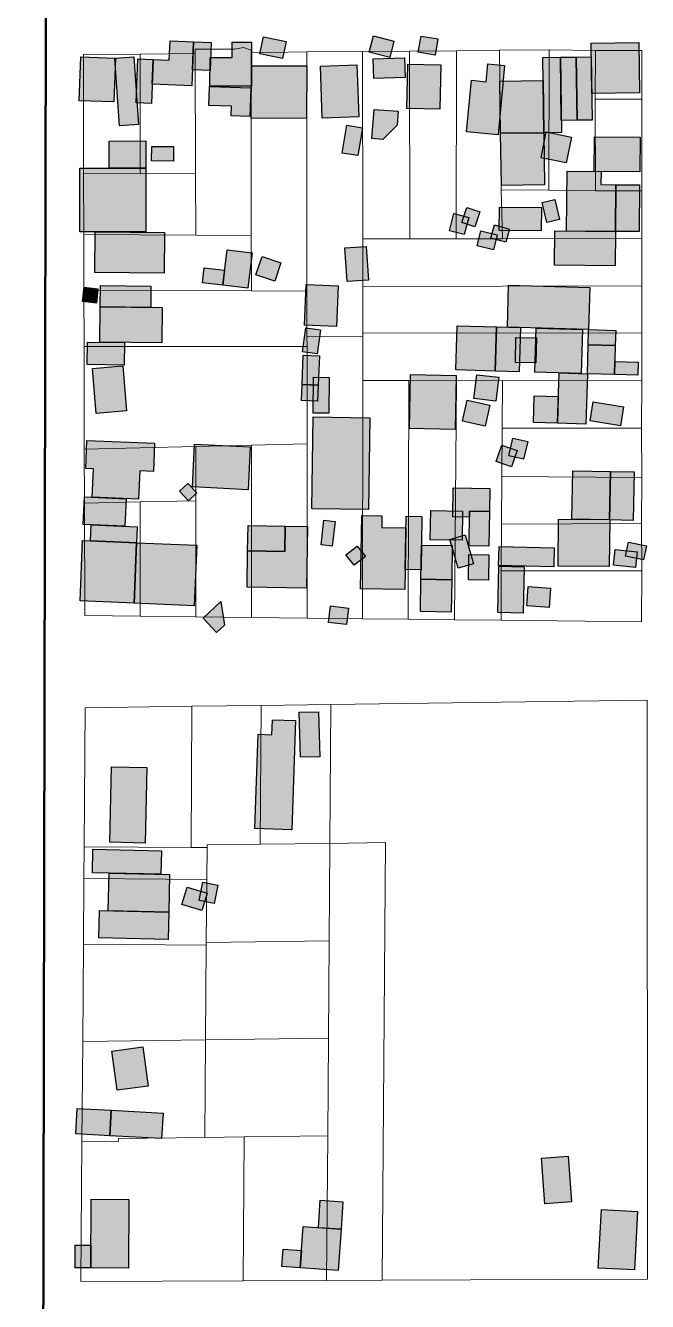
# Model space of a CAD drawing. Header units: millimetres. Extents: x -71 to 10084, y -63 to 6230.
# Drawn here: x 5423.4 to 5557.5, y 2872 to 3147 of the extents above; entities that cross this region are included whole.
import ezdxf

# ---------------------------------------------------------------- set-up
doc = ezdxf.new("R2010")
doc.units = ezdxf.units.MM
doc.layers.add('01. Manzanas Esc. Urbana', color=254, linetype='Continuous', lineweight=5, true_color=0xcccccc)
doc.layers.add('01. Parcelas Esc. Urbana', color=8, linetype='Continuous', lineweight=5, true_color=0x808080)
doc.layers.add('03. Vias Terciarias', color=252, linetype='Continuous', lineweight=50)
doc.layers.add('Edificaciones Pilar', color=50, linetype='Continuous')

msp = doc.modelspace()

# ---------------------------------------------------------------- hatches: boundary and pattern name
at = {"layer": 'Edificaciones Pilar', "transparency": 33554559}
for points in [[(5459.29, 3134.07), (5450.74, 3134.38), (5450.93, 3139.72), (5454.43, 3139.59), (5454.58, 3143.71), (5459.63, 3143.53), (5459.29, 3134.07)], [(5478.85, 3139.91), (5473.96, 3140.95), (5474.74, 3144.61), (5479.63, 3143.57), (5478.85, 3139.91)], [(5502.01, 3140.17), (5497.55, 3141.28), (5498.43, 3144.79), (5502.88, 3143.68), (5502.01, 3140.17)], [(5511.75, 3140.69), (5508.11, 3141.32), (5508.72, 3144.77), (5512.35, 3144.14), (5511.75, 3140.69)], [(5463.43, 3143.39), (5463.21, 3137.38), (5459.41, 3137.52), (5459.63, 3143.53), (5463.43, 3143.39)], [(5472.13, 3133.94), (5463.2, 3133.98), (5463.23, 3140.16), (5467.96, 3140.14), (5467.97, 3143.47), (5472.18, 3143.45), (5472.13, 3133.94)], [(5555.8, 3132.54), (5545.55, 3132.39), (5545.39, 3143.24), (5555.65, 3143.38), (5555.8, 3132.54)], [(5442.46, 3130.56), (5435.02, 3130.84), (5435.36, 3140.28), (5442.81, 3140.01), (5442.46, 3130.56)], [(5447.78, 3125.69), (5443.67, 3125.41), (5442.68, 3140.01), (5446.79, 3140.29), (5447.78, 3125.69)], [(5450.93, 3139.72), (5450.59, 3130.27), (5447.3, 3130.39), (5447.64, 3139.83), (5450.93, 3139.72)], [(5484.01, 3126.99), (5472.1, 3127.04), (5472.15, 3138.39), (5484.07, 3138.34), (5484.01, 3126.99)], [(5494.89, 3138.59), (5495.3, 3127.39), (5487.42, 3127.1), (5487.01, 3138.3), (5494.89, 3138.59)], [(5505.32, 3135.81), (5498.55, 3135.59), (5498.41, 3139.87), (5505.18, 3140.06), (5505.32, 3135.81)], [(5512.95, 3138.57), (5512.76, 3129.04), (5505.68, 3129.19), (5505.88, 3138.71), (5512.95, 3138.57)], [(5526.73, 3138.45), (5525.31, 3123.47), (5518.52, 3124.11), (5519.58, 3135.24), (5522.76, 3134.94), (5523.13, 3138.79), (5526.73, 3138.45)], [(5538.76, 3140.2), (5538.99, 3124), (5535.17, 3123.94), (5534.94, 3140.14), (5538.76, 3140.2)], [(5542.39, 3126.61), (5538.95, 3126.56), (5538.76, 3140.2), (5542.19, 3140.25), (5542.39, 3126.61)], [(5545.43, 3140.29), (5545.63, 3126.66), (5542.39, 3126.61), (5542.19, 3140.25), (5545.43, 3140.29)], [(5462.93, 3129.82), (5463.08, 3133.93), (5472.01, 3133.61), (5471.79, 3127.4), (5467.75, 3127.55), (5467.83, 3129.64), (5462.93, 3129.82)], [(5535.17, 3123.94), (5525.88, 3123.81), (5525.72, 3135.04), (5535.01, 3135.17), (5535.17, 3123.94)], [(5503.53, 3125.58), (5500.47, 3122.48), (5498.08, 3122.67), (5498.59, 3128.97), (5503.76, 3128.56), (5503.53, 3125.58)], [(5496.07, 3125.01), (5495.09, 3119), (5491.71, 3119.55), (5492.69, 3125.56), (5496.07, 3125.01)], [(5449.37, 3116.31), (5441.48, 3116.29), (5441.47, 3122.15), (5449.36, 3122.17), (5449.37, 3116.31)], [(5535.33, 3112.67), (5526.04, 3112.54), (5525.88, 3123.81), (5535.17, 3123.94), (5535.33, 3112.67)], [(5539.98, 3117.45), (5534.59, 3118.54), (5535.72, 3124.1), (5541.12, 3123.01), (5539.98, 3117.45)], [(5555.86, 3115.51), (5546.06, 3115.59), (5546.12, 3123.08), (5555.93, 3122.99), (5555.86, 3115.51)], [(5455.3, 3117.84), (5450.59, 3117.91), (5450.63, 3121), (5455.35, 3120.94), (5455.3, 3117.84)], [(5449.4, 3102.57), (5435.14, 3102.54), (5435.11, 3116.28), (5449.37, 3116.31), (5449.4, 3102.57)], [(5550.73, 3112.73), (5550.64, 3102.66), (5540.08, 3102.75), (5540.19, 3115.64), (5547.52, 3115.57), (5547.5, 3112.75), (5550.73, 3112.73)], [(5555.76, 3102.62), (5550.64, 3102.66), (5550.73, 3112.73), (5555.84, 3112.69), (5555.76, 3102.62)], [(5538.59, 3105.26), (5535.82, 3104.6), (5534.81, 3108.88), (5537.59, 3109.53), (5538.59, 3105.26)], [(5518.01, 3101.97), (5514.82, 3102.81), (5515.79, 3106.5), (5518.99, 3105.66), (5518.01, 3101.97)], [(5520.32, 3103.67), (5517.53, 3104.57), (5518.58, 3107.81), (5521.37, 3106.91), (5520.32, 3103.67)], [(5534.64, 3102.8), (5525.59, 3102.88), (5525.63, 3107.89), (5534.68, 3107.81), (5534.64, 3102.8)], [(5453.3, 3093.69), (5438.35, 3093.83), (5438.44, 3102.57), (5453.39, 3102.43), (5453.3, 3093.69)], [(5524.32, 3098.69), (5520.83, 3099.58), (5521.64, 3102.79), (5525.13, 3101.9), (5524.32, 3098.69)], [(5527.03, 3100.31), (5523.77, 3101.21), (5524.55, 3104.07), (5527.82, 3103.17), (5527.03, 3100.31)], [(5550.58, 3095.28), (5537.47, 3095.39), (5537.54, 3102.77), (5550.64, 3102.66), (5550.58, 3095.28)], [(5471.35, 3090.41), (5465.98, 3091.06), (5466.89, 3098.7), (5472.27, 3098.06), (5471.35, 3090.41)], [(5477.17, 3091.95), (5473.12, 3093.33), (5474.46, 3097.24), (5478.5, 3095.86), (5477.17, 3091.95)], [(5497.35, 3092.18), (5492.76, 3091.88), (5492.3, 3099.12), (5496.89, 3099.41), (5497.35, 3092.18)], [(5465.98, 3091.06), (5461.56, 3091.59), (5461.94, 3094.81), (5466.36, 3094.28), (5465.98, 3091.06)], [(5438.73, 3087.22), (5435.72, 3087.53), (5436.04, 3090.61), (5439.05, 3090.3), (5438.73, 3087.22)], [(5450.43, 3086.29), (5439.52, 3086.41), (5439.58, 3091.01), (5450.48, 3090.89), (5450.43, 3086.29)], [(5490.45, 3082.2), (5483.57, 3082.48), (5483.93, 3091.21), (5490.81, 3090.93), (5490.45, 3082.2)], [(5544.85, 3081.49), (5527.32, 3082.01), (5527.6, 3091.09), (5545.12, 3090.57), (5544.85, 3081.49)], [(5452.84, 3078.64), (5439.44, 3078.79), (5439.52, 3086.41), (5452.92, 3086.26), (5452.84, 3078.64)], [(5487.06, 3081.45), (5486.34, 3076.28), (5483.18, 3076.72), (5483.9, 3081.89), (5487.06, 3081.45)], [(5524.72, 3072.57), (5516.24, 3072.83), (5516.53, 3082.33), (5525, 3082.08), (5524.72, 3072.57)], [(5529.89, 3072.42), (5524.72, 3072.57), (5525, 3082.08), (5530.17, 3081.92), (5529.89, 3072.42)], [(5543.22, 3072.02), (5533.27, 3072.32), (5533.56, 3081.82), (5543.5, 3081.53), (5543.22, 3072.02)], [(5550.59, 3078.04), (5544.75, 3078.21), (5544.85, 3081.49), (5550.68, 3081.31), (5550.59, 3078.04)], [(5444.71, 3073.86), (5436.75, 3073.95), (5436.8, 3078.82), (5444.76, 3078.73), (5444.71, 3073.86)], [(5533.49, 3074.32), (5529.05, 3074.39), (5529.14, 3079.82), (5533.58, 3079.74), (5533.49, 3074.32)], [(5550.4, 3071.81), (5544.57, 3071.98), (5544.75, 3078.21), (5550.59, 3078.04), (5550.4, 3071.81)], [(5486.52, 3069.54), (5483.05, 3069.68), (5483.31, 3076.02), (5486.78, 3075.88), (5486.52, 3069.54)], [(5445.18, 3063.98), (5438.65, 3063.44), (5437.86, 3073.14), (5444.39, 3073.67), (5445.18, 3063.98)], [(5555.45, 3071.66), (5550.4, 3071.81), (5550.48, 3074.62), (5555.53, 3074.47), (5555.45, 3071.66)], [(5486.38, 3066.07), (5482.91, 3066.21), (5483.05, 3069.68), (5486.52, 3069.54), (5486.38, 3066.07)], [(5488.8, 3063.47), (5485.46, 3063.51), (5485.54, 3071.22), (5488.88, 3071.18), (5488.8, 3063.47)], [(5516.07, 3059.97), (5506.25, 3060.15), (5506.47, 3071.79), (5516.28, 3071.61), (5516.07, 3059.97)], [(5524.87, 3066.1), (5520.11, 3066.65), (5520.71, 3071.77), (5525.46, 3071.22), (5524.87, 3066.1)], [(5544.24, 3061.15), (5538.13, 3061.33), (5538.46, 3072.16), (5544.57, 3071.98), (5544.24, 3061.15)], [(5538.13, 3061.33), (5532.95, 3061.48), (5533.12, 3067.24), (5538.31, 3067.09), (5538.13, 3061.33)], [(5522.56, 3060.68), (5517.65, 3061.76), (5518.64, 3066.26), (5523.55, 3065.19), (5522.56, 3060.68)], [(5551.72, 3060.75), (5545.15, 3061.85), (5545.83, 3065.93), (5552.4, 3064.83), (5551.72, 3060.75)], [(5497.36, 3042.69), (5485.15, 3042.87), (5485.45, 3062.69), (5497.65, 3062.51), (5497.36, 3042.69)], [(5447.78, 3044.94), (5437.81, 3045.37), (5438.07, 3051.47), (5436.4, 3051.54), (5436.67, 3057.63), (5451.26, 3057), (5451, 3050.92), (5448.04, 3051.04), (5447.78, 3044.94)], [(5459.43, 3047.58), (5459.89, 3056.8), (5471.9, 3056.2), (5471.43, 3046.98), (5459.43, 3047.58)], [(5528.24, 3051.95), (5524.93, 3053.08), (5526.13, 3056.59), (5529.44, 3055.46), (5528.24, 3051.95)], [(5530.83, 3053.55), (5527.65, 3054.28), (5528.53, 3058.13), (5531.71, 3057.41), (5530.83, 3053.55)], [(5549.37, 3040.49), (5541.25, 3040.66), (5541.47, 3051.09), (5549.59, 3050.93), (5549.37, 3040.49)], [(5554.48, 3040.38), (5549.37, 3040.49), (5549.59, 3050.93), (5554.7, 3050.82), (5554.48, 3040.38)], [(5458.55, 3044.6), (5456.6, 3046.64), (5458.39, 3048.34), (5460.33, 3046.3), (5458.55, 3044.6)], [(5444.86, 3039.1), (5435.89, 3039.49), (5436.14, 3045.44), (5445.11, 3045.05), (5444.86, 3039.1)], [(5519.16, 3041.08), (5515.54, 3041.14), (5515.64, 3047.4), (5523.56, 3047.28), (5523.48, 3042.27), (5519.18, 3042.34), (5519.16, 3041.08)], [(5517.56, 3036.09), (5510.7, 3036.19), (5510.79, 3042.49), (5517.66, 3042.38), (5517.56, 3036.09)], [(5523.48, 3042.27), (5523.36, 3034.81), (5519.06, 3034.88), (5519.18, 3042.34), (5523.48, 3042.27)], [(5437.41, 3036), (5437.55, 3039.41), (5447.52, 3038.99), (5447.37, 3035.57), (5437.41, 3036)], [(5479.33, 3033.65), (5471.32, 3033.78), (5471.41, 3039.28), (5479.42, 3039.15), (5479.33, 3033.65)], [(5490.16, 3040.17), (5489.56, 3034.84), (5487.18, 3035.11), (5487.78, 3040.44), (5490.16, 3040.17)], [(5505.45, 3038.74), (5505.24, 3025.46), (5495.66, 3025.61), (5495.91, 3041.45), (5500.27, 3041.38), (5500.23, 3038.82), (5505.45, 3038.74)], [(5508.9, 3041.24), (5508.72, 3029.75), (5505.3, 3029.8), (5505.49, 3041.3), (5508.9, 3041.24)], [(5549.29, 3030.4), (5538.27, 3030.51), (5538.37, 3040.64), (5549.39, 3040.53), (5549.29, 3030.4)], [(5484.01, 3025.8), (5471.2, 3026), (5471.32, 3033.78), (5479.33, 3033.65), (5479.42, 3039.15), (5484.22, 3039.08), (5484.01, 3025.8)], [(5520.05, 3031), (5516.72, 3030.04), (5514.92, 3036.28), (5518.25, 3037.24), (5520.05, 3031)], [(5446.82, 3022.52), (5435.18, 3023.02), (5435.74, 3036.07), (5447.37, 3035.57), (5446.82, 3022.52)], [(5459.77, 3021.97), (5446.82, 3022.52), (5447.37, 3035.57), (5460.33, 3035.02), (5459.77, 3021.97)], [(5496.7, 3032.57), (5494.27, 3030.7), (5492.52, 3032.98), (5494.96, 3034.85), (5496.7, 3032.57)], [(5515.33, 3027.59), (5508.69, 3027.7), (5508.8, 3035.04), (5515.44, 3034.94), (5515.33, 3027.59)], [(5537.33, 3030.39), (5525.44, 3030.63), (5525.53, 3034.72), (5537.42, 3034.47), (5537.33, 3030.39)], [(5554.94, 3030.25), (5550.22, 3030.74), (5550.56, 3034.07), (5555.29, 3033.58), (5554.94, 3030.25)], [(5556.71, 3031.88), (5552.82, 3032.68), (5553.45, 3035.7), (5557.33, 3034.9), (5556.71, 3031.88)], [(5523.33, 3032.95), (5523.24, 3027.47), (5518.94, 3027.54), (5519.03, 3033.02), (5523.33, 3032.95)], [(5530.72, 3020.37), (5525.26, 3020.5), (5525.5, 3030.49), (5530.95, 3030.37), (5530.72, 3020.37)], [(5515.21, 3020.6), (5508.58, 3020.71), (5508.69, 3027.7), (5515.33, 3027.59), (5515.21, 3020.6)], [(5536.37, 3021.62), (5531.55, 3021.95), (5531.83, 3026.12), (5536.65, 3025.79), (5536.37, 3021.62)], [(5466.3, 3017.79), (5464.61, 3016.2), (5461.72, 3019.29), (5465.54, 3022.86), (5466.3, 3017.79)], [(5492.64, 3017.9), (5488.78, 3018.37), (5489.22, 3021.94), (5493.08, 3021.47), (5492.64, 3017.9)], [(5486.63, 2999.14), (5486.9, 2989.44), (5482.73, 2989.33), (5482.46, 2999.03), (5486.63, 2999.14)], [(5480.88, 2973.68), (5472.9, 2973.94), (5473.57, 2994.27), (5476.56, 2994.17), (5476.66, 2997.38), (5481.66, 2997.22), (5480.88, 2973.68)], [(5449.22, 2970.81), (5441.61, 2970.99), (5441.99, 2987.28), (5449.6, 2987.1), (5449.22, 2970.81)], [(5452.63, 2964.08), (5437.85, 2964.42), (5437.97, 2969.47), (5452.75, 2969.12), (5452.63, 2964.08)], [(5454.31, 2955.93), (5441.27, 2956.23), (5441.46, 2964.34), (5454.5, 2964.04), (5454.31, 2955.93)], [(5464.09, 2957.79), (5460.85, 2958.44), (5461.65, 2962.39), (5464.88, 2961.73), (5464.09, 2957.79)], [(5461.46, 2956.3), (5457.14, 2957.6), (5458.25, 2961.31), (5462.57, 2960.01), (5461.46, 2956.3)], [(5454.17, 2950.05), (5439.23, 2950.4), (5439.37, 2956.27), (5454.31, 2955.93), (5454.17, 2950.05)], [(5449.87, 2918.44), (5443.2, 2917.53), (5442.05, 2925.96), (5448.72, 2926.87), (5449.87, 2918.44)], [(5441.62, 2907.74), (5434.29, 2908.15), (5434.59, 2913.62), (5441.92, 2913.22), (5441.62, 2907.74)], [(5452.78, 2907.13), (5441.62, 2907.74), (5441.92, 2913.22), (5453.08, 2912.61), (5452.78, 2907.13)], [(5541.16, 2893.5), (5535.4, 2893.06), (5534.66, 2902.9), (5540.42, 2903.33), (5541.16, 2893.5)], [(5445.64, 2879.2), (5437.48, 2879.23), (5437.55, 2894.04), (5445.71, 2894), (5445.64, 2879.2)], [(5491.46, 2887.57), (5486.58, 2887.91), (5486.99, 2893.83), (5491.87, 2893.49), (5491.46, 2887.57)], [(5554.75, 2878.81), (5546.94, 2879.21), (5547.59, 2891.83), (5555.41, 2891.43), (5554.75, 2878.81)], [(5490.84, 2878.72), (5482.67, 2879.28), (5483.29, 2888.14), (5491.46, 2887.57), (5490.84, 2878.72)], [(5437.53, 2879.27), (5434.15, 2879.25), (5434.12, 2884.13), (5437.5, 2884.15), (5437.53, 2879.27)], [(5482.67, 2879.28), (5478.72, 2879.56), (5478.98, 2883.25), (5482.93, 2882.97), (5482.67, 2879.28)]]:
    msp.add_hatch(color=256, dxfattribs=at).paths.add_polyline_path(points, flags=0)

# ---------------------------------------------------------------- linework, layer by layer
at = {"layer": '01. Manzanas Esc. Urbana', "linetype": 'Continuous', "flags": 128}
for points in [[(5556.3, 3141.65), (5556.29, 3131.15), (5556.3, 3111.4), (5556.31, 3101.15), (5556.3, 3090.91), (5556.3, 3080.74), (5556.29, 3070.46), (5556.28, 3060.22), (5556.3, 3049.61), (5556.28, 3039.73), (5556.3, 3029.47), (5556.28, 3018.49), (5525.97, 3018.85), (5515.96, 3018.96), (5505.95, 3019.07), (5496.1, 3019.18), (5484.13, 3019.33), (5472.14, 3019.46), (5460.12, 3019.61), (5448.13, 3019.74), (5436.18, 3019.87), (5436.12, 3044.06), (5436.09, 3055.74), (5436.04, 3077.88), (5436.03, 3089.9), (5435.99, 3101.98), (5435.96, 3115.2), (5435.91, 3140.8), (5448.11, 3140.9), (5460.03, 3141.02), (5460.01, 3141.94), (5468.51, 3141.96), (5470.44, 3142.33), (5472.06, 3141.73), (5472.07, 3141.17), (5484.1, 3141.4), (5496.12, 3141.41), (5506.21, 3141.51), (5516.34, 3141.62), (5525.65, 3141.73), (5536.36, 3141.83), (5546.3, 3141.65), (5556.3, 3141.65)], [(5557.48, 3001.6), (5557.54, 2876.83), (5500.35, 2876.59), (5488.36, 2876.51), (5470.36, 2876.43), (5435.34, 2876.28), (5435.58, 2906.48), (5435.75, 2928.02), (5435.9, 2949.03), (5436, 2963.15), (5436.05, 2970.04), (5436.28, 2999.97), (5459.29, 3000.3), (5474.27, 3000.48), (5489.28, 3000.7), (5557.48, 3001.6)]]:
    msp.add_lwpolyline(points, close=True, dxfattribs=at)
at = {"layer": '01. Parcelas Esc. Urbana', "linetype": 'Continuous', "flags": 128}
for points in [[(5448.11, 3140.9), (5460.03, 3141.02), (5460.1, 3115.1), (5448.12, 3115.14), (5448.11, 3140.9)], [(5448.11, 3140.9), (5460.03, 3141.02), (5460.1, 3115.1), (5448.12, 3115.14), (5448.11, 3140.9)], [(5460.12, 3101.85), (5460.1, 3115.1), (5460.03, 3141.02), (5460.01, 3141.94), (5468.51, 3141.96), (5470.44, 3142.33), (5472.06, 3141.73), (5472.07, 3141.17), (5472.1, 3101.81), (5460.12, 3101.85)], [(5460.12, 3101.85), (5460.1, 3115.1), (5460.03, 3141.02), (5460.01, 3141.94), (5468.51, 3141.96), (5470.44, 3142.33), (5472.06, 3141.73), (5472.07, 3141.17), (5472.1, 3101.81), (5460.12, 3101.85)], [(5472.1, 3101.81), (5472.07, 3141.17), (5484.1, 3141.4), (5484.11, 3089.78), (5472.13, 3089.82), (5472.1, 3101.81)], [(5472.1, 3101.81), (5472.07, 3141.17), (5484.1, 3141.4), (5484.11, 3089.78), (5472.13, 3089.82), (5472.1, 3101.81)], [(5484.11, 3089.78), (5484.1, 3141.4), (5496.12, 3141.41), (5496.13, 3101.05), (5496.15, 3090.79), (5496.15, 3080.78), (5496.16, 3080.02), (5484.11, 3080.08), (5484.11, 3089.78)], [(5484.11, 3089.78), (5484.1, 3141.4), (5496.12, 3141.41), (5496.13, 3101.05), (5496.15, 3090.79), (5496.15, 3080.78), (5496.16, 3080.02), (5484.11, 3080.08), (5484.11, 3089.78)], [(5496.12, 3141.41), (5506.21, 3141.51), (5506.28, 3101.07), (5496.13, 3101.05), (5496.12, 3141.41)], [(5496.12, 3141.41), (5506.21, 3141.51), (5506.28, 3101.07), (5496.13, 3101.05), (5496.12, 3141.41)], [(5506.28, 3101.07), (5506.21, 3141.51), (5516.34, 3141.62), (5516.26, 3101.09), (5506.28, 3101.07)], [(5506.28, 3101.07), (5506.21, 3141.51), (5516.34, 3141.62), (5516.26, 3101.09), (5506.28, 3101.07)], [(5516.34, 3141.62), (5525.65, 3141.73), (5525.98, 3111.6), (5526.28, 3101.09), (5516.26, 3101.09), (5516.34, 3141.62)], [(5516.34, 3141.62), (5525.65, 3141.73), (5525.98, 3111.6), (5526.28, 3101.09), (5516.26, 3101.09), (5516.34, 3141.62)], [(5525.98, 3111.6), (5525.65, 3141.73), (5536.36, 3141.83), (5536.3, 3111.53), (5525.98, 3111.6)], [(5525.98, 3111.6), (5525.65, 3141.73), (5536.36, 3141.83), (5536.3, 3111.53), (5525.98, 3111.6)], [(5536.3, 3111.53), (5536.36, 3141.83), (5546.3, 3141.65), (5546.29, 3131.16), (5546.3, 3111.4), (5536.3, 3111.53)], [(5536.3, 3111.53), (5536.36, 3141.83), (5546.3, 3141.65), (5546.29, 3131.16), (5546.3, 3111.4), (5536.3, 3111.53)], [(5546.3, 3141.65), (5556.3, 3141.65), (5556.29, 3131.15), (5546.29, 3131.16), (5546.3, 3141.65)], [(5546.3, 3141.65), (5556.3, 3141.65), (5556.29, 3131.15), (5546.29, 3131.16), (5546.3, 3141.65)], [(5435.91, 3140.8), (5448.11, 3140.9), (5448.12, 3115.14), (5435.96, 3115.2), (5435.91, 3140.8)], [(5435.91, 3140.8), (5448.11, 3140.9), (5448.12, 3115.14), (5435.96, 3115.2), (5435.91, 3140.8)], [(5546.29, 3131.16), (5556.29, 3131.15), (5556.3, 3111.4), (5546.3, 3111.4), (5546.29, 3131.16)], [(5546.29, 3131.16), (5556.29, 3131.15), (5556.3, 3111.4), (5546.3, 3111.4), (5546.29, 3131.16)], [(5435.96, 3115.2), (5448.12, 3115.14), (5460.1, 3115.1), (5460.12, 3101.85), (5435.99, 3101.98), (5435.96, 3115.2)], [(5435.96, 3115.2), (5448.12, 3115.14), (5460.1, 3115.1), (5460.12, 3101.85), (5435.99, 3101.98), (5435.96, 3115.2)], [(5546.3, 3111.4), (5556.3, 3111.4), (5556.31, 3101.15), (5526.28, 3101.09), (5525.98, 3111.6), (5536.3, 3111.53), (5546.3, 3111.4)], [(5546.3, 3111.4), (5556.3, 3111.4), (5556.31, 3101.15), (5526.28, 3101.09), (5525.98, 3111.6), (5536.3, 3111.53), (5546.3, 3111.4)], [(5435.99, 3101.98), (5460.12, 3101.85), (5472.1, 3101.81), (5472.13, 3089.82), (5436.03, 3089.9), (5435.99, 3101.98)], [(5435.99, 3101.98), (5460.12, 3101.85), (5472.1, 3101.81), (5472.13, 3089.82), (5436.03, 3089.9), (5435.99, 3101.98)], [(5516.26, 3101.09), (5526.28, 3101.09), (5556.31, 3101.15), (5556.3, 3090.91), (5496.15, 3090.79), (5496.13, 3101.05), (5506.28, 3101.07), (5516.26, 3101.09)], [(5516.26, 3101.09), (5526.28, 3101.09), (5556.31, 3101.15), (5556.3, 3090.91), (5496.15, 3090.79), (5496.13, 3101.05), (5506.28, 3101.07), (5516.26, 3101.09)], [(5472.13, 3089.82), (5484.11, 3089.78), (5484.11, 3080.08), (5484.15, 3077.85), (5436.04, 3077.88), (5436.03, 3089.9), (5472.13, 3089.82)], [(5472.13, 3089.82), (5484.11, 3089.78), (5484.11, 3080.08), (5484.15, 3077.85), (5436.04, 3077.88), (5436.03, 3089.9), (5472.13, 3089.82)], [(5496.15, 3090.79), (5556.3, 3090.91), (5556.3, 3080.74), (5496.15, 3080.78), (5496.15, 3090.79)], [(5496.15, 3090.79), (5556.3, 3090.91), (5556.3, 3080.74), (5496.15, 3080.78), (5496.15, 3090.79)], [(5496.16, 3070.52), (5496.16, 3080.02), (5496.15, 3080.78), (5556.3, 3080.74), (5556.29, 3070.46), (5526.29, 3070.5), (5516.39, 3070.49), (5506.09, 3070.51), (5496.16, 3070.52)], [(5496.16, 3070.52), (5496.16, 3080.02), (5496.15, 3080.78), (5556.3, 3080.74), (5556.29, 3070.46), (5526.29, 3070.5), (5516.39, 3070.49), (5506.09, 3070.51), (5496.16, 3070.52)], [(5484.13, 3056.86), (5472.12, 3056.61), (5460.12, 3056.32), (5436.09, 3055.74), (5436.04, 3077.88), (5484.15, 3077.85), (5484.13, 3056.86)], [(5484.13, 3056.86), (5472.12, 3056.61), (5460.12, 3056.32), (5436.09, 3055.74), (5436.04, 3077.88), (5484.15, 3077.85), (5484.13, 3056.86)], [(5496.16, 3080.02), (5496.16, 3070.52), (5496.1, 3019.18), (5484.13, 3019.33), (5484.13, 3056.86), (5484.15, 3077.85), (5484.11, 3080.08), (5496.16, 3080.02)], [(5496.16, 3080.02), (5496.16, 3070.52), (5496.1, 3019.18), (5484.13, 3019.33), (5484.13, 3056.86), (5484.15, 3077.85), (5484.11, 3080.08), (5496.16, 3080.02)], [(5496.16, 3070.52), (5506.09, 3070.51), (5505.95, 3019.07), (5496.1, 3019.18), (5496.16, 3070.52)], [(5496.16, 3070.52), (5506.09, 3070.51), (5505.95, 3019.07), (5496.1, 3019.18), (5496.16, 3070.52)], [(5505.95, 3019.07), (5506.09, 3070.51), (5516.39, 3070.49), (5515.96, 3018.96), (5505.95, 3019.07)], [(5505.95, 3019.07), (5506.09, 3070.51), (5516.39, 3070.49), (5515.96, 3018.96), (5505.95, 3019.07)], [(5516.39, 3070.49), (5526.29, 3070.5), (5526.24, 3060.26), (5526.16, 3049.87), (5526.09, 3039.56), (5526.01, 3029.49), (5525.97, 3018.85), (5515.96, 3018.96), (5516.39, 3070.49)], [(5516.39, 3070.49), (5526.29, 3070.5), (5526.24, 3060.26), (5526.16, 3049.87), (5526.09, 3039.56), (5526.01, 3029.49), (5525.97, 3018.85), (5515.96, 3018.96), (5516.39, 3070.49)], [(5526.29, 3070.5), (5556.29, 3070.46), (5556.28, 3060.22), (5526.24, 3060.26), (5526.29, 3070.5)], [(5526.29, 3070.5), (5556.29, 3070.46), (5556.28, 3060.22), (5526.24, 3060.26), (5526.29, 3070.5)], [(5526.16, 3049.87), (5526.24, 3060.26), (5556.28, 3060.22), (5556.3, 3049.61), (5526.16, 3049.87)], [(5526.16, 3049.87), (5526.24, 3060.26), (5556.28, 3060.22), (5556.3, 3049.61), (5526.16, 3049.87)], [(5436.09, 3055.74), (5460.12, 3056.32), (5460.13, 3044.61), (5448.14, 3044.34), (5436.12, 3044.06), (5436.09, 3055.74)], [(5436.09, 3055.74), (5460.12, 3056.32), (5460.13, 3044.61), (5448.14, 3044.34), (5436.12, 3044.06), (5436.09, 3055.74)], [(5460.13, 3044.61), (5460.12, 3056.32), (5472.12, 3056.61), (5472.14, 3019.46), (5460.12, 3019.61), (5460.13, 3044.61)], [(5460.13, 3044.61), (5460.12, 3056.32), (5472.12, 3056.61), (5472.14, 3019.46), (5460.12, 3019.61), (5460.13, 3044.61)], [(5472.12, 3056.61), (5484.13, 3056.86), (5484.13, 3019.33), (5472.14, 3019.46), (5472.12, 3056.61)], [(5472.12, 3056.61), (5484.13, 3056.86), (5484.13, 3019.33), (5472.14, 3019.46), (5472.12, 3056.61)], [(5526.16, 3049.87), (5556.3, 3049.61), (5556.28, 3039.73), (5526.09, 3039.56), (5526.16, 3049.87)], [(5526.16, 3049.87), (5556.3, 3049.61), (5556.28, 3039.73), (5526.09, 3039.56), (5526.16, 3049.87)], [(5436.12, 3044.06), (5448.14, 3044.34), (5448.13, 3019.74), (5436.18, 3019.87), (5436.12, 3044.06)], [(5436.12, 3044.06), (5448.14, 3044.34), (5448.13, 3019.74), (5436.18, 3019.87), (5436.12, 3044.06)], [(5448.14, 3044.34), (5460.13, 3044.61), (5460.12, 3019.61), (5448.13, 3019.74), (5448.14, 3044.34)], [(5448.14, 3044.34), (5460.13, 3044.61), (5460.12, 3019.61), (5448.13, 3019.74), (5448.14, 3044.34)], [(5526.01, 3029.49), (5526.09, 3039.56), (5556.28, 3039.73), (5556.3, 3029.47), (5526.01, 3029.49)], [(5526.01, 3029.49), (5526.09, 3039.56), (5556.28, 3039.73), (5556.3, 3029.47), (5526.01, 3029.49)], [(5526.01, 3029.49), (5556.3, 3029.47), (5556.28, 3018.49), (5525.97, 3018.85), (5526.01, 3029.49)], [(5526.01, 3029.49), (5556.3, 3029.47), (5556.28, 3018.49), (5525.97, 3018.85), (5526.01, 3029.49)], [(5474.27, 3000.48), (5489.28, 3000.7), (5489.05, 2970.76), (5474.05, 2970.55), (5474.27, 3000.48)], [(5474.27, 3000.48), (5489.28, 3000.7), (5489.05, 2970.76), (5474.05, 2970.55), (5474.27, 3000.48)], [(5489.05, 2970.76), (5489.28, 3000.7), (5557.48, 3001.6), (5557.54, 2876.83), (5500.35, 2876.59), (5501.07, 2970.93), (5489.05, 2970.76)], [(5489.05, 2970.76), (5489.28, 3000.7), (5557.48, 3001.6), (5557.54, 2876.83), (5500.35, 2876.59), (5501.07, 2970.93), (5489.05, 2970.76)], [(5436.28, 2999.97), (5459.29, 3000.3), (5459.17, 2969.88), (5436.05, 2970.04), (5436.28, 2999.97)], [(5436.28, 2999.97), (5459.29, 3000.3), (5459.17, 2969.88), (5436.05, 2970.04), (5436.28, 2999.97)], [(5459.29, 3000.3), (5474.27, 3000.48), (5474.05, 2970.55), (5462.56, 2970.41), (5462.58, 2969.88), (5459.17, 2969.88), (5459.29, 3000.3)], [(5459.29, 3000.3), (5474.27, 3000.48), (5474.05, 2970.55), (5462.56, 2970.41), (5462.58, 2969.88), (5459.17, 2969.88), (5459.29, 3000.3)], [(5474.05, 2970.55), (5489.05, 2970.76), (5488.9, 2949.76), (5462.41, 2949.41), (5462.58, 2969.88), (5462.56, 2970.41), (5474.05, 2970.55)], [(5474.05, 2970.55), (5489.05, 2970.76), (5488.9, 2949.76), (5462.41, 2949.41), (5462.58, 2969.88), (5462.56, 2970.41), (5474.05, 2970.55)], [(5488.9, 2949.76), (5489.05, 2970.76), (5501.07, 2970.93), (5500.35, 2876.59), (5488.36, 2876.51), (5488.59, 2907.74), (5488.74, 2928.75), (5488.9, 2949.76)], [(5488.9, 2949.76), (5489.05, 2970.76), (5501.07, 2970.93), (5500.35, 2876.59), (5488.36, 2876.51), (5488.59, 2907.74), (5488.74, 2928.75), (5488.9, 2949.76)], [(5436.05, 2970.04), (5459.17, 2969.88), (5462.58, 2969.88), (5462.52, 2962.99), (5436, 2963.15), (5436.05, 2970.04)], [(5436.05, 2970.04), (5459.17, 2969.88), (5462.58, 2969.88), (5462.52, 2962.99), (5436, 2963.15), (5436.05, 2970.04)], [(5436, 2963.15), (5462.52, 2962.99), (5462.41, 2949.41), (5462.4, 2948.82), (5435.9, 2949.03), (5436, 2963.15)], [(5436, 2963.15), (5462.52, 2962.99), (5462.41, 2949.41), (5462.4, 2948.82), (5435.9, 2949.03), (5436, 2963.15)], [(5435.75, 2928.02), (5435.9, 2949.03), (5462.4, 2948.82), (5462.24, 2928.38), (5435.75, 2928.02)], [(5435.75, 2928.02), (5435.9, 2949.03), (5462.4, 2948.82), (5462.24, 2928.38), (5435.75, 2928.02)], [(5462.24, 2928.38), (5462.4, 2948.82), (5462.41, 2949.41), (5488.9, 2949.76), (5488.74, 2928.75), (5462.24, 2928.38)], [(5462.24, 2928.38), (5462.4, 2948.82), (5462.41, 2949.41), (5488.9, 2949.76), (5488.74, 2928.75), (5462.24, 2928.38)], [(5462.24, 2928.38), (5462.08, 2907.37), (5443.45, 2907.13), (5443.43, 2906.44), (5435.58, 2906.48), (5435.75, 2928.02), (5462.24, 2928.38)], [(5462.24, 2928.38), (5462.08, 2907.37), (5443.45, 2907.13), (5443.43, 2906.44), (5435.58, 2906.48), (5435.75, 2928.02), (5462.24, 2928.38)], [(5462.08, 2907.37), (5462.24, 2928.38), (5488.74, 2928.75), (5488.59, 2907.74), (5470.59, 2907.5), (5462.08, 2907.37)], [(5462.08, 2907.37), (5462.24, 2928.38), (5488.74, 2928.75), (5488.59, 2907.74), (5470.59, 2907.5), (5462.08, 2907.37)], [(5470.59, 2907.5), (5470.36, 2876.43), (5435.34, 2876.28), (5435.58, 2906.48), (5443.43, 2906.44), (5443.45, 2907.13), (5462.08, 2907.37), (5470.59, 2907.5)], [(5470.59, 2907.5), (5470.36, 2876.43), (5435.34, 2876.28), (5435.58, 2906.48), (5443.43, 2906.44), (5443.45, 2907.13), (5462.08, 2907.37), (5470.59, 2907.5)], [(5470.36, 2876.43), (5470.59, 2907.5), (5488.59, 2907.74), (5488.36, 2876.51), (5470.36, 2876.43)], [(5470.36, 2876.43), (5470.59, 2907.5), (5488.59, 2907.74), (5488.36, 2876.51), (5470.36, 2876.43)]]:
    msp.add_lwpolyline(points, close=True, dxfattribs=at)
at = {"layer": '03. Vias Terciarias', "linetype": 'Continuous'}
msp.add_lwpolyline([(5423.42, 894.85), (5429.15, 3850.28), (5461.74, 3892.22)], dxfattribs=at)
at = {"layer": 'Edificaciones Pilar', "linetype": 'Continuous', "flags": 128}
for points in [[(5459.29, 3134.07), (5450.74, 3134.38), (5450.93, 3139.72), (5454.43, 3139.59), (5454.58, 3143.71), (5459.63, 3143.53), (5459.29, 3134.07)], [(5478.85, 3139.91), (5473.96, 3140.95), (5474.74, 3144.61), (5479.63, 3143.57), (5478.85, 3139.91)], [(5502.01, 3140.17), (5497.55, 3141.28), (5498.43, 3144.79), (5502.88, 3143.68), (5502.01, 3140.17)], [(5511.75, 3140.69), (5508.11, 3141.32), (5508.72, 3144.77), (5512.35, 3144.14), (5511.75, 3140.69)], [(5463.43, 3143.39), (5463.21, 3137.38), (5459.41, 3137.52), (5459.63, 3143.53), (5463.43, 3143.39)], [(5472.13, 3133.94), (5463.2, 3133.98), (5463.23, 3140.16), (5467.96, 3140.14), (5467.97, 3143.47), (5472.18, 3143.45), (5472.13, 3133.94)], [(5555.8, 3132.54), (5545.55, 3132.39), (5545.39, 3143.24), (5555.65, 3143.38), (5555.8, 3132.54)], [(5442.46, 3130.56), (5435.02, 3130.84), (5435.36, 3140.28), (5442.81, 3140.01), (5442.46, 3130.56)], [(5447.78, 3125.69), (5443.67, 3125.41), (5442.68, 3140.01), (5446.79, 3140.29), (5447.78, 3125.69)], [(5450.93, 3139.72), (5450.59, 3130.27), (5447.3, 3130.39), (5447.64, 3139.83), (5450.93, 3139.72)], [(5484.01, 3126.99), (5472.1, 3127.04), (5472.15, 3138.39), (5484.07, 3138.34), (5484.01, 3126.99)], [(5494.89, 3138.59), (5495.3, 3127.39), (5487.42, 3127.1), (5487.01, 3138.3), (5494.89, 3138.59)], [(5505.32, 3135.81), (5498.55, 3135.59), (5498.41, 3139.87), (5505.18, 3140.06), (5505.32, 3135.81)], [(5512.95, 3138.57), (5512.76, 3129.04), (5505.68, 3129.19), (5505.88, 3138.71), (5512.95, 3138.57)], [(5526.73, 3138.45), (5525.31, 3123.47), (5518.52, 3124.11), (5519.58, 3135.24), (5522.76, 3134.94), (5523.13, 3138.79), (5526.73, 3138.45)], [(5538.76, 3140.2), (5538.99, 3124), (5535.17, 3123.94), (5534.94, 3140.14), (5538.76, 3140.2)], [(5542.39, 3126.61), (5538.95, 3126.56), (5538.76, 3140.2), (5542.19, 3140.25), (5542.39, 3126.61)], [(5545.43, 3140.29), (5545.63, 3126.66), (5542.39, 3126.61), (5542.19, 3140.25), (5545.43, 3140.29)], [(5462.93, 3129.82), (5463.08, 3133.93), (5472.01, 3133.61), (5471.79, 3127.4), (5467.75, 3127.55), (5467.83, 3129.64), (5462.93, 3129.82)], [(5535.17, 3123.94), (5525.88, 3123.81), (5525.72, 3135.04), (5535.01, 3135.17), (5535.17, 3123.94)], [(5503.53, 3125.58), (5500.47, 3122.48), (5498.08, 3122.67), (5498.59, 3128.97), (5503.76, 3128.56), (5503.53, 3125.58)], [(5496.07, 3125.01), (5495.09, 3119), (5491.71, 3119.55), (5492.69, 3125.56), (5496.07, 3125.01)], [(5449.37, 3116.31), (5441.48, 3116.29), (5441.47, 3122.15), (5449.36, 3122.17), (5449.37, 3116.31)], [(5535.33, 3112.67), (5526.04, 3112.54), (5525.88, 3123.81), (5535.17, 3123.94), (5535.33, 3112.67)], [(5539.98, 3117.45), (5534.59, 3118.54), (5535.72, 3124.1), (5541.12, 3123.01), (5539.98, 3117.45)], [(5555.86, 3115.51), (5546.06, 3115.59), (5546.12, 3123.08), (5555.93, 3122.99), (5555.86, 3115.51)], [(5455.3, 3117.84), (5450.59, 3117.91), (5450.63, 3121), (5455.35, 3120.94), (5455.3, 3117.84)], [(5449.4, 3102.57), (5435.14, 3102.54), (5435.11, 3116.28), (5449.37, 3116.31), (5449.4, 3102.57)], [(5550.73, 3112.73), (5550.64, 3102.66), (5540.08, 3102.75), (5540.19, 3115.64), (5547.52, 3115.57), (5547.5, 3112.75), (5550.73, 3112.73)], [(5555.76, 3102.62), (5550.64, 3102.66), (5550.73, 3112.73), (5555.84, 3112.69), (5555.76, 3102.62)], [(5538.59, 3105.26), (5535.82, 3104.6), (5534.81, 3108.88), (5537.59, 3109.53), (5538.59, 3105.26)], [(5518.01, 3101.97), (5514.82, 3102.81), (5515.79, 3106.5), (5518.99, 3105.66), (5518.01, 3101.97)], [(5520.32, 3103.67), (5517.53, 3104.57), (5518.58, 3107.81), (5521.37, 3106.91), (5520.32, 3103.67)], [(5534.64, 3102.8), (5525.59, 3102.88), (5525.63, 3107.89), (5534.68, 3107.81), (5534.64, 3102.8)], [(5453.3, 3093.69), (5438.35, 3093.83), (5438.44, 3102.57), (5453.39, 3102.43), (5453.3, 3093.69)], [(5524.32, 3098.69), (5520.83, 3099.58), (5521.64, 3102.79), (5525.13, 3101.9), (5524.32, 3098.69)], [(5527.03, 3100.31), (5523.77, 3101.21), (5524.55, 3104.07), (5527.82, 3103.17), (5527.03, 3100.31)], [(5550.58, 3095.28), (5537.47, 3095.39), (5537.54, 3102.77), (5550.64, 3102.66), (5550.58, 3095.28)], [(5471.35, 3090.41), (5465.98, 3091.06), (5466.89, 3098.7), (5472.27, 3098.06), (5471.35, 3090.41)], [(5477.17, 3091.95), (5473.12, 3093.33), (5474.46, 3097.24), (5478.5, 3095.86), (5477.17, 3091.95)], [(5497.35, 3092.18), (5492.76, 3091.88), (5492.3, 3099.12), (5496.89, 3099.41), (5497.35, 3092.18)], [(5465.98, 3091.06), (5461.56, 3091.59), (5461.94, 3094.81), (5466.36, 3094.28), (5465.98, 3091.06)], [(5438.73, 3087.22), (5435.72, 3087.53), (5436.04, 3090.61), (5439.05, 3090.3), (5438.73, 3087.22)], [(5450.43, 3086.29), (5439.52, 3086.41), (5439.58, 3091.01), (5450.48, 3090.89), (5450.43, 3086.29)], [(5490.45, 3082.2), (5483.57, 3082.48), (5483.93, 3091.21), (5490.81, 3090.93), (5490.45, 3082.2)], [(5544.85, 3081.49), (5527.32, 3082.01), (5527.6, 3091.09), (5545.12, 3090.57), (5544.85, 3081.49)], [(5452.84, 3078.64), (5439.44, 3078.79), (5439.52, 3086.41), (5452.92, 3086.26), (5452.84, 3078.64)], [(5487.06, 3081.45), (5486.34, 3076.28), (5483.18, 3076.72), (5483.9, 3081.89), (5487.06, 3081.45)], [(5524.72, 3072.57), (5516.24, 3072.83), (5516.53, 3082.33), (5525, 3082.08), (5524.72, 3072.57)], [(5529.89, 3072.42), (5524.72, 3072.57), (5525, 3082.08), (5530.17, 3081.92), (5529.89, 3072.42)], [(5543.22, 3072.02), (5533.27, 3072.32), (5533.56, 3081.82), (5543.5, 3081.53), (5543.22, 3072.02)], [(5550.59, 3078.04), (5544.75, 3078.21), (5544.85, 3081.49), (5550.68, 3081.31), (5550.59, 3078.04)], [(5444.71, 3073.86), (5436.75, 3073.95), (5436.8, 3078.82), (5444.76, 3078.73), (5444.71, 3073.86)], [(5533.49, 3074.32), (5529.05, 3074.39), (5529.14, 3079.82), (5533.58, 3079.74), (5533.49, 3074.32)], [(5550.4, 3071.81), (5544.57, 3071.98), (5544.75, 3078.21), (5550.59, 3078.04), (5550.4, 3071.81)], [(5486.52, 3069.54), (5483.05, 3069.68), (5483.31, 3076.02), (5486.78, 3075.88), (5486.52, 3069.54)], [(5445.18, 3063.98), (5438.65, 3063.44), (5437.86, 3073.14), (5444.39, 3073.67), (5445.18, 3063.98)], [(5555.45, 3071.66), (5550.4, 3071.81), (5550.48, 3074.62), (5555.53, 3074.47), (5555.45, 3071.66)], [(5486.38, 3066.07), (5482.91, 3066.21), (5483.05, 3069.68), (5486.52, 3069.54), (5486.38, 3066.07)], [(5488.8, 3063.47), (5485.46, 3063.51), (5485.54, 3071.22), (5488.88, 3071.18), (5488.8, 3063.47)], [(5516.07, 3059.97), (5506.25, 3060.15), (5506.47, 3071.79), (5516.28, 3071.61), (5516.07, 3059.97)], [(5524.87, 3066.1), (5520.11, 3066.65), (5520.71, 3071.77), (5525.46, 3071.22), (5524.87, 3066.1)], [(5544.24, 3061.15), (5538.13, 3061.33), (5538.46, 3072.16), (5544.57, 3071.98), (5544.24, 3061.15)], [(5538.13, 3061.33), (5532.95, 3061.48), (5533.12, 3067.24), (5538.31, 3067.09), (5538.13, 3061.33)], [(5522.56, 3060.68), (5517.65, 3061.76), (5518.64, 3066.26), (5523.55, 3065.19), (5522.56, 3060.68)], [(5551.72, 3060.75), (5545.15, 3061.85), (5545.83, 3065.93), (5552.4, 3064.83), (5551.72, 3060.75)], [(5497.36, 3042.69), (5485.15, 3042.87), (5485.45, 3062.69), (5497.65, 3062.51), (5497.36, 3042.69)], [(5447.78, 3044.94), (5437.81, 3045.37), (5438.07, 3051.47), (5436.4, 3051.54), (5436.67, 3057.63), (5451.26, 3057), (5451, 3050.92), (5448.04, 3051.04), (5447.78, 3044.94)], [(5459.43, 3047.58), (5459.89, 3056.8), (5471.9, 3056.2), (5471.43, 3046.98), (5459.43, 3047.58)], [(5528.24, 3051.95), (5524.93, 3053.08), (5526.13, 3056.59), (5529.44, 3055.46), (5528.24, 3051.95)], [(5530.83, 3053.55), (5527.65, 3054.28), (5528.53, 3058.13), (5531.71, 3057.41), (5530.83, 3053.55)], [(5549.37, 3040.49), (5541.25, 3040.66), (5541.47, 3051.09), (5549.59, 3050.93), (5549.37, 3040.49)], [(5554.48, 3040.38), (5549.37, 3040.49), (5549.59, 3050.93), (5554.7, 3050.82), (5554.48, 3040.38)], [(5458.55, 3044.6), (5456.6, 3046.64), (5458.39, 3048.34), (5460.33, 3046.3), (5458.55, 3044.6)], [(5444.86, 3039.1), (5435.89, 3039.49), (5436.14, 3045.44), (5445.11, 3045.05), (5444.86, 3039.1)], [(5519.16, 3041.08), (5515.54, 3041.14), (5515.64, 3047.4), (5523.56, 3047.28), (5523.48, 3042.27), (5519.18, 3042.34), (5519.16, 3041.08)], [(5517.56, 3036.09), (5510.7, 3036.19), (5510.79, 3042.49), (5517.66, 3042.38), (5517.56, 3036.09)], [(5523.48, 3042.27), (5523.36, 3034.81), (5519.06, 3034.88), (5519.18, 3042.34), (5523.48, 3042.27)], [(5437.41, 3036), (5437.55, 3039.41), (5447.52, 3038.99), (5447.37, 3035.57), (5437.41, 3036)], [(5479.33, 3033.65), (5471.32, 3033.78), (5471.41, 3039.28), (5479.42, 3039.15), (5479.33, 3033.65)], [(5490.16, 3040.17), (5489.56, 3034.84), (5487.18, 3035.11), (5487.78, 3040.44), (5490.16, 3040.17)], [(5505.45, 3038.74), (5505.24, 3025.46), (5495.66, 3025.61), (5495.91, 3041.45), (5500.27, 3041.38), (5500.23, 3038.82), (5505.45, 3038.74)], [(5508.9, 3041.24), (5508.72, 3029.75), (5505.3, 3029.8), (5505.49, 3041.3), (5508.9, 3041.24)], [(5549.29, 3030.4), (5538.27, 3030.51), (5538.37, 3040.64), (5549.39, 3040.53), (5549.29, 3030.4)], [(5484.01, 3025.8), (5471.2, 3026), (5471.32, 3033.78), (5479.33, 3033.65), (5479.42, 3039.15), (5484.22, 3039.08), (5484.01, 3025.8)], [(5520.05, 3031), (5516.72, 3030.04), (5514.92, 3036.28), (5518.25, 3037.24), (5520.05, 3031)], [(5446.82, 3022.52), (5435.18, 3023.02), (5435.74, 3036.07), (5447.37, 3035.57), (5446.82, 3022.52)], [(5459.77, 3021.97), (5446.82, 3022.52), (5447.37, 3035.57), (5460.33, 3035.02), (5459.77, 3021.97)], [(5496.7, 3032.57), (5494.27, 3030.7), (5492.52, 3032.98), (5494.96, 3034.85), (5496.7, 3032.57)], [(5515.33, 3027.59), (5508.69, 3027.7), (5508.8, 3035.04), (5515.44, 3034.94), (5515.33, 3027.59)], [(5537.33, 3030.39), (5525.44, 3030.63), (5525.53, 3034.72), (5537.42, 3034.47), (5537.33, 3030.39)], [(5554.94, 3030.25), (5550.22, 3030.74), (5550.56, 3034.07), (5555.29, 3033.58), (5554.94, 3030.25)], [(5556.71, 3031.88), (5552.82, 3032.68), (5553.45, 3035.7), (5557.33, 3034.9), (5556.71, 3031.88)], [(5523.33, 3032.95), (5523.24, 3027.47), (5518.94, 3027.54), (5519.03, 3033.02), (5523.33, 3032.95)], [(5530.72, 3020.37), (5525.26, 3020.5), (5525.5, 3030.49), (5530.95, 3030.37), (5530.72, 3020.37)], [(5515.21, 3020.6), (5508.58, 3020.71), (5508.69, 3027.7), (5515.33, 3027.59), (5515.21, 3020.6)], [(5536.37, 3021.62), (5531.55, 3021.95), (5531.83, 3026.12), (5536.65, 3025.79), (5536.37, 3021.62)], [(5466.3, 3017.79), (5464.61, 3016.2), (5461.72, 3019.29), (5465.54, 3022.86), (5466.3, 3017.79)], [(5492.64, 3017.9), (5488.78, 3018.37), (5489.22, 3021.94), (5493.08, 3021.47), (5492.64, 3017.9)], [(5486.63, 2999.14), (5486.9, 2989.44), (5482.73, 2989.33), (5482.46, 2999.03), (5486.63, 2999.14)], [(5480.88, 2973.68), (5472.9, 2973.94), (5473.57, 2994.27), (5476.56, 2994.17), (5476.66, 2997.38), (5481.66, 2997.22), (5480.88, 2973.68)], [(5449.22, 2970.81), (5441.61, 2970.99), (5441.99, 2987.28), (5449.6, 2987.1), (5449.22, 2970.81)], [(5452.63, 2964.08), (5437.85, 2964.42), (5437.97, 2969.47), (5452.75, 2969.12), (5452.63, 2964.08)], [(5454.31, 2955.93), (5441.27, 2956.23), (5441.46, 2964.34), (5454.5, 2964.04), (5454.31, 2955.93)], [(5464.09, 2957.79), (5460.85, 2958.44), (5461.65, 2962.39), (5464.88, 2961.73), (5464.09, 2957.79)], [(5461.46, 2956.3), (5457.14, 2957.6), (5458.25, 2961.31), (5462.57, 2960.01), (5461.46, 2956.3)], [(5454.17, 2950.05), (5439.23, 2950.4), (5439.37, 2956.27), (5454.31, 2955.93), (5454.17, 2950.05)], [(5449.87, 2918.44), (5443.2, 2917.53), (5442.05, 2925.96), (5448.72, 2926.87), (5449.87, 2918.44)], [(5441.62, 2907.74), (5434.29, 2908.15), (5434.59, 2913.62), (5441.92, 2913.22), (5441.62, 2907.74)], [(5452.78, 2907.13), (5441.62, 2907.74), (5441.92, 2913.22), (5453.08, 2912.61), (5452.78, 2907.13)], [(5541.16, 2893.5), (5535.4, 2893.06), (5534.66, 2902.9), (5540.42, 2903.33), (5541.16, 2893.5)], [(5445.64, 2879.2), (5437.48, 2879.23), (5437.55, 2894.04), (5445.71, 2894), (5445.64, 2879.2)], [(5491.46, 2887.57), (5486.58, 2887.91), (5486.99, 2893.83), (5491.87, 2893.49), (5491.46, 2887.57)], [(5554.75, 2878.81), (5546.94, 2879.21), (5547.59, 2891.83), (5555.41, 2891.43), (5554.75, 2878.81)], [(5490.84, 2878.72), (5482.67, 2879.28), (5483.29, 2888.14), (5491.46, 2887.57), (5490.84, 2878.72)], [(5437.53, 2879.27), (5434.15, 2879.25), (5434.12, 2884.13), (5437.5, 2884.15), (5437.53, 2879.27)], [(5482.67, 2879.28), (5478.72, 2879.56), (5478.98, 2883.25), (5482.93, 2882.97), (5482.67, 2879.28)]]:
    msp.add_lwpolyline(points, close=True, dxfattribs=at)

doc.saveas('drawing.dxf')
